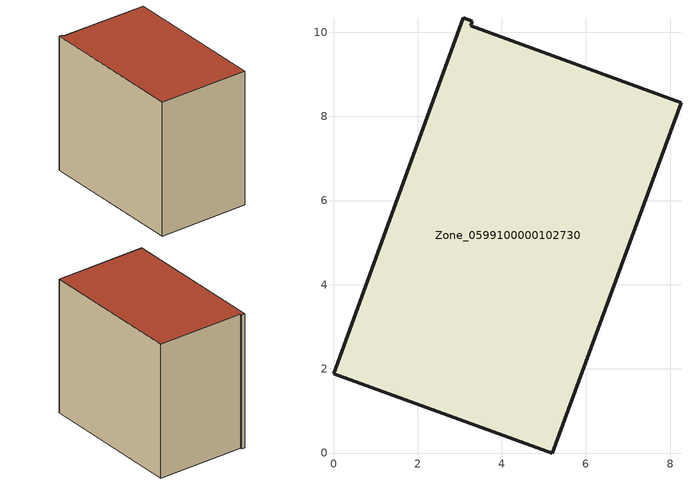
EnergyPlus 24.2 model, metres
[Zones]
Zone_0599100000102730
 floor ground (C_G): 0,1.89 3.09,10.34 3.29,10.27 3.26,10.16 8.26,8.33 5.2,0 z3.3
 wall outside (C_F): 3.09,10.34 0,1.89 5.2,0 8.26,8.33 3.26,10.16 3.29,10.27 3.09,10.34 z3.3:11.45
 roof outside (C_R): 5.2,0 8.26,8.33 3.26,10.16 3.29,10.27 3.09,10.34 0,1.89 z11.45
[BUILDING]
Pand.0599100000102730: North Axis=0; Terrain=City; Loads Convergence Tolerance Value=0.04; Temperature Convergence Tolerance Value=0.4; Solar Distribution=FullExterior; Maximum Number of Warmup Days=25; Minimum Number of Warmup Days=1
[Site:Location]
Rotterdam.The.Hague.AP_ZH_NLD Design_Conditions: Latitude=51.96; Longitude=4.45; Time Zone=1; Elevation=-4.5
[SITE:GROUNDTEMPERATURE:BUILDINGSURFACE]
18, 18, 18, 18, 18, 18, 18, 18, 18, 18, 18, 18
[MATERIAL] Thermal Absorptance=0.9; Solar Absorptance=0.7; Visible Absorptance=0.7
Name | Roughness | Thickness | Conductivity | Density | Specific Heat
G.TC.1946-1964 | MediumSmooth | 0.15 | 1 | 540 | 1210
F.TC.1946-1964 | Rough | 0.3 | 0.857143 | 1920 | 840
R.TC.1946-1964 | MediumRough | 0.2 | 0.235294 | 1500 | 1000
[CONSTRUCTION]
C_G: G.TC.1946-1964
C_F: F.TC.1946-1964
C_R: R.TC.1946-1964
[ZONE]
Zone_0599100000102730: Type=1; Multiplier=1; Ceiling Height=Autocalculate; Volume=Autocalculate; Floor Area=autocalculate; Part of Total Floor Area=Yes
[ZONEINFILTRATION:DESIGNFLOWRATE]
Infil_Zone_0599100000102730: Zone or ZoneList or Space or SpaceList=Zone_0599100000102730; Schedule=AlwaysOn; Design Flow Rate Calculation Method=Flow/Area; Flow Rate per Floor Area=0.003; Constant Term Coefficient=1; Temperature Term Coefficient=0; Velocity Term Coefficient=0; Velocity Squared Term Coefficient=0
[HVACTEMPLATE:ZONE:IDEALLOADSAIRSYSTEM]
Zone_0599100000102730: Maximum Heating Supply Air Temperature=50; Minimum Cooling Supply Air Temperature=13; Maximum Heating Supply Air Humidity Ratio=0.0156; Minimum Cooling Supply Air Humidity Ratio=0.0077; Heating Limit=NoLimit; Cooling Limit=NoLimit; Dehumidification Control Type=ConstantSensibleHeatRatio; Cooling Sensible Heat Ratio=0.7; Dehumidification Setpoint=60; Humidification Control Type=None; Humidification Setpoint=30; Outdoor Air Method=None; Outdoor Air Flow Rate per Person=0.00944; Outdoor Air Flow Rate per Zone Floor Area=0; Outdoor Air Flow Rate per Zone=0; Demand Controlled Ventilation Type=None; Outdoor Air Economizer Type=NoEconomizer; Heat Recovery Type=None; Sensible Heat Recovery Effectiveness=0.7; Latent Heat Recovery Effectiveness=0.65
[ZONECONTROL:THERMOSTAT]
ThermostatControl_Zone_0599100000102730: Zone or ZoneList=Zone_0599100000102730; Control Type Schedule=DualSetpointControlType; Control 1=Thermostat_Zone_0599100000102730; Temperature Difference Between Cutout And Setpoint=0
[THERMOSTATSETPOINT:DUALSETPOINT]
Thermostat_Zone_0599100000102730: Heating Setpoint Temperature Schedule=HeatingSetpoint_Zone_0599100000102730; Cooling Setpoint Temperature Schedule=CoolingSetpoint_Zone_0599100000102730
[SCHEDULE:COMPACT]
HeatingSetpoint_Zone_0599100000102730: Through: 12/31, For: AllDays, Until: 24:00, 21
CoolingSetpoint_Zone_0599100000102730: Through: 12/31, For: AllDays, Until: 24:00, 24
DualSetpointControlType: Through: 12/31, For: AllDays, Until: 24:00, 4
AlwaysOn: Through: 12/31, For: AllDays, Until: 24:00, 1
